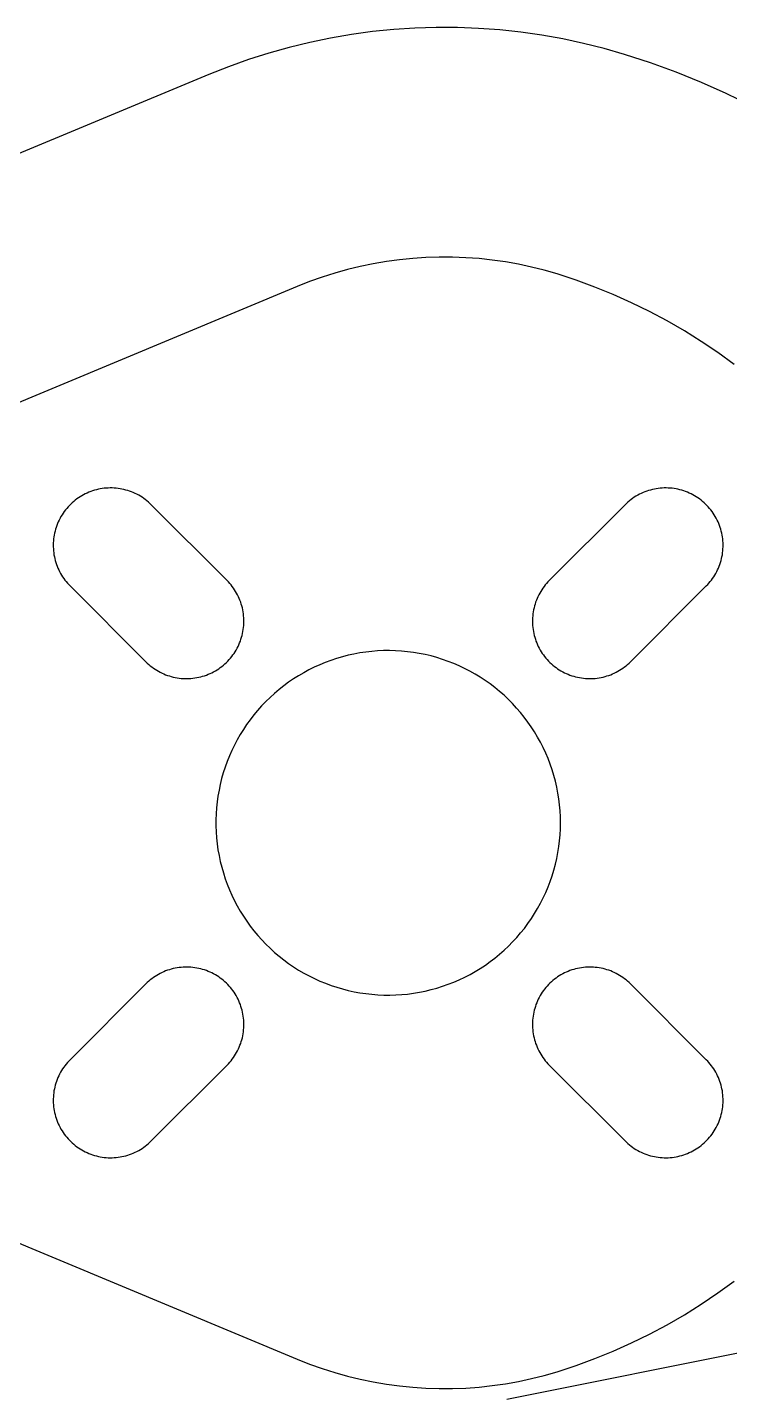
# Model space of a CAD drawing. Header units: millimetres. Extents: x 586 to 986, y -25 to 475.
# Drawn here: x 908.93 to 927.26, y 80.66 to 116.5 of the extents above; entities that cross this region are included whole.
import ezdxf

# ---------------------------------------------------------------- set-up
doc = ezdxf.new("R2010")
doc.units = ezdxf.units.MM
doc.header["$MEASUREMENT"] = 0
doc.layers.add('auxiliares', color=4, linetype='Continuous', true_color=0x00ffff)
doc.layers.add('corte', color=1, linetype='Continuous', true_color=0xff0000)

msp = doc.modelspace()

# ---------------------------------------------------------------- linework, layer by layer
at = {"layer": 'auxiliares'}
for p, q in [((919.6, 116.501), (919.046, 116.484)), ((920.155, 116.499), (919.6, 116.501)), ((920.709, 116.478), (920.155, 116.499)), ((916.845, 116.224), (916.302, 116.112)), ((917.391, 116.318), (916.845, 116.224)), ((917.941, 116.392), (917.391, 116.318)), ((918.493, 116.448), (917.941, 116.392)), ((919.046, 116.484), (918.493, 116.448)), ((921.262, 116.437), (920.709, 116.478)), ((921.813, 116.378), (921.262, 116.437)), ((922.362, 116.299), (921.813, 116.378)), ((922.908, 116.201), (922.362, 116.299)), ((923.45, 116.085), (922.908, 116.201)), ((915.229, 115.831), (914.701, 115.663)), ((915.763, 115.981), (915.229, 115.831)), ((916.302, 116.112), (915.763, 115.981)), ((923.988, 115.95), (923.45, 116.085)), ((924.52, 115.796), (923.988, 115.95)), ((925.198, 115.575), (924.52, 115.796)), ((914.179, 115.476), (913.663, 115.272)), ((914.701, 115.663), (914.179, 115.476)), ((925.867, 115.331), (925.198, 115.575)), ((913.663, 115.272), (893.886, 107.031)), ((926.528, 115.065), (925.867, 115.331)), ((927.179, 114.776), (926.528, 115.065)), ((927.821, 114.465), (927.179, 114.776)), ((948.889, 86.179), (921.449, 80.658))]:
    msp.add_line(p, q, dxfattribs=at)
at = {"layer": 'corte', "linetype": 'Continuous', "lineweight": 25}
for p, q in [((918.644, 110.434), (918.301, 110.387)), ((918.989, 110.468), (918.644, 110.434)), ((919.335, 110.491), (918.989, 110.468)), ((919.681, 110.502), (919.335, 110.491)), ((920.028, 110.501), (919.681, 110.502)), ((920.374, 110.487), (920.028, 110.501)), ((920.72, 110.462), (920.374, 110.487)), ((921.064, 110.425), (920.72, 110.462)), ((921.408, 110.375), (921.064, 110.425)), ((916.95, 110.083), (916.619, 109.978)), ((917.283, 110.176), (916.95, 110.083)), ((917.62, 110.258), (917.283, 110.176)), ((917.959, 110.329), (917.62, 110.258)), ((918.301, 110.387), (917.959, 110.329)), ((921.749, 110.314), (921.408, 110.375)), ((922.087, 110.242), (921.749, 110.314)), ((922.424, 110.157), (922.087, 110.242)), ((922.757, 110.061), (922.424, 110.157)), ((923.253, 109.899), (922.757, 110.061)), ((915.971, 109.734), (896.193, 101.493)), ((916.293, 109.861), (915.971, 109.734)), ((916.619, 109.978), (916.293, 109.861)), ((923.743, 109.72), (923.253, 109.899)), ((924.226, 109.524), (923.743, 109.72)), ((924.703, 109.311), (924.226, 109.524)), ((925.171, 109.081), (924.703, 109.311)), ((925.632, 108.836), (925.171, 109.081)), ((926.083, 108.575), (925.632, 108.836)), ((926.526, 108.298), (926.083, 108.575)), ((926.958, 108.006), (926.526, 108.298)), ((927.38, 107.699), (926.958, 108.006)), ((910.437, 104.317), (910.391, 104.294)), ((910.484, 104.339), (910.437, 104.317)), ((910.531, 104.36), (910.484, 104.339)), ((910.579, 104.379), (910.531, 104.36)), ((910.628, 104.396), (910.579, 104.379)), ((910.678, 104.411), (910.628, 104.396)), ((910.728, 104.425), (910.678, 104.411)), ((910.778, 104.437), (910.728, 104.425)), ((910.829, 104.447), (910.778, 104.437)), ((910.88, 104.455), (910.829, 104.447)), ((910.931, 104.462), (910.88, 104.455)), ((910.983, 104.467), (910.931, 104.462)), ((911.035, 104.47), (910.983, 104.467)), ((911.086, 104.471), (911.035, 104.47)), ((911.138, 104.471), (911.086, 104.471)), ((911.19, 104.469), (911.138, 104.471)), ((911.241, 104.465), (911.19, 104.469)), ((911.293, 104.459), (911.241, 104.465)), ((911.344, 104.451), (911.293, 104.459)), ((911.395, 104.442), (911.344, 104.451)), ((911.446, 104.431), (911.395, 104.442)), ((911.496, 104.418), (911.446, 104.431)), ((911.546, 104.404), (911.496, 104.418)), ((911.595, 104.387), (911.546, 104.404)), ((911.643, 104.369), (911.595, 104.387)), ((911.691, 104.35), (911.643, 104.369)), ((911.738, 104.329), (911.691, 104.35)), ((911.785, 104.306), (911.738, 104.329)), ((911.831, 104.281), (911.785, 104.306)), ((924.909, 104.306), (924.864, 104.281)), ((924.956, 104.329), (924.909, 104.306)), ((925.003, 104.35), (924.956, 104.329)), ((925.051, 104.369), (925.003, 104.35)), ((925.1, 104.387), (925.051, 104.369)), ((925.149, 104.404), (925.1, 104.387)), ((925.198, 104.418), (925.149, 104.404)), ((925.249, 104.431), (925.198, 104.418)), ((925.299, 104.442), (925.249, 104.431)), ((925.35, 104.451), (925.299, 104.442)), ((925.401, 104.459), (925.35, 104.451)), ((925.453, 104.465), (925.401, 104.459)), ((925.504, 104.469), (925.453, 104.465)), ((925.556, 104.471), (925.504, 104.469)), ((925.608, 104.471), (925.556, 104.471)), ((925.66, 104.47), (925.608, 104.471)), ((925.711, 104.467), (925.66, 104.47)), ((925.763, 104.462), (925.711, 104.467)), ((925.814, 104.455), (925.763, 104.462)), ((925.865, 104.447), (925.814, 104.455)), ((925.916, 104.437), (925.865, 104.447)), ((925.966, 104.425), (925.916, 104.437)), ((926.016, 104.411), (925.966, 104.425)), ((926.066, 104.396), (926.016, 104.411)), ((926.115, 104.379), (926.066, 104.396)), ((926.163, 104.36), (926.115, 104.379)), ((926.211, 104.339), (926.163, 104.36)), ((926.257, 104.317), (926.211, 104.339)), ((926.303, 104.294), (926.257, 104.317)), ((909.985, 103.976), (909.951, 103.937)), ((910.02, 104.014), (909.985, 103.976)), ((910.057, 104.05), (910.02, 104.014)), ((910.095, 104.086), (910.057, 104.05)), ((910.134, 104.12), (910.095, 104.086)), ((910.174, 104.152), (910.134, 104.12)), ((910.215, 104.184), (910.174, 104.152)), ((910.258, 104.213), (910.215, 104.184)), ((910.301, 104.242), (910.258, 104.213)), ((910.346, 104.268), (910.301, 104.242)), ((910.391, 104.294), (910.346, 104.268)), ((911.875, 104.255), (911.831, 104.281)), ((911.919, 104.228), (911.875, 104.255)), ((911.962, 104.199), (911.919, 104.228)), ((912.004, 104.168), (911.962, 104.199)), ((912.045, 104.136), (912.004, 104.168)), ((912.084, 104.103), (912.045, 104.136)), ((912.123, 104.068), (912.084, 104.103)), ((912.16, 104.032), (912.123, 104.068)), ((914.14, 102.052), (912.16, 104.032)), ((924.534, 104.032), (922.554, 102.052)), ((924.572, 104.068), (924.534, 104.032)), ((924.61, 104.103), (924.572, 104.068)), ((924.65, 104.136), (924.61, 104.103)), ((924.69, 104.168), (924.65, 104.136)), ((924.732, 104.199), (924.69, 104.168)), ((924.775, 104.228), (924.732, 104.199)), ((924.819, 104.255), (924.775, 104.228)), ((924.864, 104.281), (924.819, 104.255)), ((926.349, 104.268), (926.303, 104.294)), ((926.393, 104.242), (926.349, 104.268)), ((926.436, 104.213), (926.393, 104.242)), ((926.479, 104.184), (926.436, 104.213)), ((926.52, 104.152), (926.479, 104.184)), ((926.56, 104.12), (926.52, 104.152)), ((926.599, 104.086), (926.56, 104.12)), ((926.637, 104.05), (926.599, 104.086)), ((926.674, 104.014), (926.637, 104.05)), ((926.709, 103.976), (926.674, 104.014)), ((926.743, 103.937), (926.709, 103.976)), ((909.731, 103.587), (909.711, 103.54)), ((909.753, 103.634), (909.731, 103.587)), ((909.777, 103.68), (909.753, 103.634)), ((909.802, 103.725), (909.777, 103.68)), ((909.829, 103.77), (909.802, 103.725)), ((909.857, 103.813), (909.829, 103.77)), ((909.887, 103.855), (909.857, 103.813)), ((909.918, 103.897), (909.887, 103.855)), ((909.951, 103.937), (909.918, 103.897)), ((926.776, 103.897), (926.743, 103.937)), ((926.807, 103.855), (926.776, 103.897)), ((926.837, 103.813), (926.807, 103.855)), ((926.865, 103.77), (926.837, 103.813)), ((926.892, 103.725), (926.865, 103.77)), ((926.917, 103.68), (926.892, 103.725)), ((926.941, 103.634), (926.917, 103.68)), ((926.963, 103.587), (926.941, 103.634)), ((926.983, 103.54), (926.963, 103.587)), ((909.624, 103.242), (909.615, 103.191)), ((909.634, 103.293), (909.624, 103.242)), ((909.646, 103.343), (909.634, 103.293)), ((909.66, 103.393), (909.646, 103.343)), ((909.675, 103.442), (909.66, 103.393)), ((909.692, 103.491), (909.675, 103.442)), ((909.711, 103.54), (909.692, 103.491)), ((927.002, 103.491), (926.983, 103.54)), ((927.019, 103.442), (927.002, 103.491)), ((927.035, 103.393), (927.019, 103.442)), ((927.048, 103.343), (927.035, 103.393)), ((927.06, 103.293), (927.048, 103.343)), ((927.07, 103.242), (927.06, 103.293)), ((927.079, 103.191), (927.07, 103.242)), ((909.601, 103.036), (909.599, 102.984)), ((909.599, 102.984), (909.6, 102.933)), ((909.6, 102.933), (909.602, 102.881)), ((909.604, 103.088), (909.601, 103.036)), ((909.602, 102.881), (909.606, 102.829)), ((909.609, 103.139), (909.604, 103.088)), ((909.615, 103.191), (909.609, 103.139)), ((927.086, 103.139), (927.079, 103.191)), ((927.09, 103.088), (927.086, 103.139)), ((927.088, 102.829), (927.092, 102.881)), ((927.094, 103.036), (927.09, 103.088)), ((927.092, 102.881), (927.094, 102.933)), ((927.095, 102.984), (927.094, 103.036)), ((927.094, 102.933), (927.095, 102.984)), ((909.606, 102.829), (909.612, 102.778)), ((909.612, 102.778), (909.619, 102.727)), ((909.619, 102.727), (909.629, 102.676)), ((909.629, 102.676), (909.64, 102.625)), ((909.64, 102.625), (909.653, 102.575)), ((909.653, 102.575), (909.667, 102.525)), ((909.667, 102.525), (909.683, 102.476)), ((927.011, 102.476), (927.027, 102.525)), ((927.027, 102.525), (927.042, 102.575)), ((927.042, 102.575), (927.054, 102.625)), ((927.054, 102.625), (927.065, 102.676)), ((927.065, 102.676), (927.075, 102.727)), ((927.075, 102.727), (927.082, 102.778)), ((927.082, 102.778), (927.088, 102.829)), ((909.683, 102.476), (909.701, 102.428)), ((909.701, 102.428), (909.721, 102.38)), ((909.721, 102.38), (909.742, 102.332)), ((909.742, 102.332), (909.765, 102.286)), ((909.765, 102.286), (909.79, 102.24)), ((909.79, 102.24), (909.816, 102.196)), ((909.816, 102.196), (909.843, 102.152)), ((926.851, 102.152), (926.879, 102.196)), ((926.879, 102.196), (926.905, 102.24)), ((926.905, 102.24), (926.929, 102.286)), ((926.929, 102.286), (926.952, 102.332)), ((926.952, 102.332), (926.973, 102.38)), ((926.973, 102.38), (926.993, 102.428)), ((926.993, 102.428), (927.011, 102.476)), ((909.843, 102.152), (909.872, 102.109)), ((909.872, 102.109), (909.903, 102.067)), ((909.903, 102.067), (909.935, 102.026)), ((909.935, 102.026), (909.968, 101.987)), ((909.968, 101.987), (910.003, 101.948)), ((910.003, 101.948), (910.039, 101.911)), ((910.039, 101.911), (912.019, 99.931)), ((914.176, 102.015), (914.14, 102.052)), ((914.21, 101.977), (914.176, 102.015)), ((914.244, 101.937), (914.21, 101.977)), ((914.276, 101.896), (914.244, 101.937)), ((914.306, 101.854), (914.276, 101.896)), ((914.335, 101.811), (914.306, 101.854)), ((914.363, 101.768), (914.335, 101.811)), ((922.359, 101.811), (922.331, 101.768)), ((922.388, 101.854), (922.359, 101.811)), ((922.418, 101.896), (922.388, 101.854)), ((922.45, 101.937), (922.418, 101.896)), ((922.484, 101.977), (922.45, 101.937)), ((922.518, 102.015), (922.484, 101.977)), ((922.554, 102.052), (922.518, 102.015)), ((924.676, 99.931), (926.656, 101.911)), ((926.656, 101.911), (926.692, 101.948)), ((926.692, 101.948), (926.726, 101.987)), ((926.726, 101.987), (926.76, 102.026)), ((926.76, 102.026), (926.792, 102.067)), ((926.792, 102.067), (926.822, 102.109)), ((926.822, 102.109), (926.851, 102.152)), ((914.389, 101.723), (914.363, 101.768)), ((914.413, 101.677), (914.389, 101.723)), ((914.436, 101.631), (914.413, 101.677)), ((914.457, 101.584), (914.436, 101.631)), ((914.477, 101.536), (914.457, 101.584)), ((914.495, 101.487), (914.477, 101.536)), ((914.511, 101.438), (914.495, 101.487)), ((914.526, 101.388), (914.511, 101.438)), ((922.183, 101.438), (922.168, 101.388)), ((922.199, 101.487), (922.183, 101.438)), ((922.217, 101.536), (922.199, 101.487)), ((922.237, 101.584), (922.217, 101.536)), ((922.258, 101.631), (922.237, 101.584)), ((922.281, 101.677), (922.258, 101.631)), ((922.305, 101.723), (922.281, 101.677)), ((922.331, 101.768), (922.305, 101.723)), ((914.539, 101.338), (914.526, 101.388)), ((914.55, 101.287), (914.539, 101.338)), ((914.559, 101.237), (914.55, 101.287)), ((914.567, 101.185), (914.559, 101.237)), ((914.572, 101.134), (914.567, 101.185)), ((914.576, 101.082), (914.572, 101.134)), ((914.579, 101.03), (914.576, 101.082)), ((922.118, 101.082), (922.116, 101.03)), ((922.122, 101.134), (922.118, 101.082)), ((922.128, 101.185), (922.122, 101.134)), ((922.135, 101.237), (922.128, 101.185)), ((922.145, 101.287), (922.135, 101.237)), ((922.156, 101.338), (922.145, 101.287)), ((922.168, 101.388), (922.156, 101.338)), ((914.544, 100.67), (914.555, 100.721)), ((914.555, 100.721), (914.563, 100.772)), ((914.563, 100.772), (914.57, 100.824)), ((914.57, 100.824), (914.575, 100.875)), ((914.575, 100.875), (914.578, 100.927)), ((914.578, 100.927), (914.579, 100.979)), ((914.579, 100.979), (914.579, 101.03)), ((922.116, 101.03), (922.115, 100.979)), ((922.115, 100.979), (922.116, 100.927)), ((922.116, 100.927), (922.12, 100.875)), ((922.12, 100.875), (922.124, 100.824)), ((922.124, 100.824), (922.131, 100.772)), ((922.131, 100.772), (922.14, 100.721)), ((922.14, 100.721), (922.15, 100.67)), ((914.425, 100.329), (914.447, 100.376)), ((914.447, 100.376), (914.467, 100.424)), ((914.467, 100.424), (914.486, 100.472)), ((914.486, 100.472), (914.503, 100.521)), ((914.503, 100.521), (914.519, 100.57)), ((914.519, 100.57), (914.532, 100.62)), ((914.532, 100.62), (914.544, 100.67)), ((922.15, 100.67), (922.162, 100.62)), ((922.162, 100.62), (922.175, 100.57)), ((922.175, 100.57), (922.191, 100.521)), ((922.191, 100.521), (922.208, 100.472)), ((922.208, 100.472), (922.227, 100.424)), ((922.227, 100.424), (922.247, 100.376)), ((922.247, 100.376), (922.269, 100.329)), ((914.193, 99.987), (914.227, 100.026)), ((914.227, 100.026), (914.26, 100.067)), ((914.26, 100.067), (914.291, 100.108)), ((914.291, 100.108), (914.321, 100.15)), ((914.321, 100.15), (914.349, 100.194)), ((914.349, 100.194), (914.376, 100.238)), ((914.376, 100.238), (914.401, 100.283)), ((914.401, 100.283), (914.425, 100.329)), ((917, 100.017), (916.852, 99.968)), ((917.15, 100.061), (917, 100.017)), ((917.301, 100.1), (917.15, 100.061)), ((917.453, 100.134), (917.301, 100.1)), ((917.607, 100.162), (917.453, 100.134)), ((917.761, 100.185), (917.607, 100.162)), ((917.917, 100.203), (917.761, 100.185)), ((918.072, 100.215), (917.917, 100.203)), ((918.228, 100.222), (918.072, 100.215)), ((918.385, 100.224), (918.228, 100.222)), ((918.541, 100.22), (918.385, 100.224)), ((918.697, 100.21), (918.541, 100.22)), ((918.852, 100.195), (918.697, 100.21)), ((919.007, 100.175), (918.852, 100.195)), ((919.161, 100.149), (919.007, 100.175)), ((919.314, 100.119), (919.161, 100.149)), ((919.466, 100.082), (919.314, 100.119)), ((919.617, 100.041), (919.466, 100.082)), ((919.766, 99.994), (919.617, 100.041)), ((922.269, 100.329), (922.293, 100.283)), ((922.293, 100.283), (922.318, 100.238)), ((922.318, 100.238), (922.345, 100.194)), ((922.345, 100.194), (922.373, 100.15)), ((922.373, 100.15), (922.403, 100.108)), ((922.403, 100.108), (922.434, 100.067)), ((922.434, 100.067), (922.467, 100.026)), ((922.467, 100.026), (922.501, 99.987)), ((912.019, 99.931), (912.056, 99.895)), ((912.056, 99.895), (912.094, 99.86)), ((912.094, 99.86), (912.134, 99.827)), ((912.134, 99.827), (912.175, 99.795)), ((912.175, 99.795), (912.216, 99.765)), ((912.216, 99.765), (912.259, 99.736)), ((912.259, 99.736), (912.303, 99.708)), ((912.303, 99.708), (912.348, 99.682)), ((912.348, 99.682), (912.394, 99.657)), ((912.394, 99.657), (912.44, 99.635)), ((913.695, 99.624), (913.742, 99.646)), ((913.742, 99.646), (913.788, 99.67)), ((913.788, 99.67), (913.833, 99.695)), ((913.833, 99.695), (913.877, 99.722)), ((913.877, 99.722), (913.921, 99.75)), ((913.921, 99.75), (913.963, 99.78)), ((913.963, 99.78), (914.004, 99.811)), ((914.004, 99.811), (914.044, 99.843)), ((914.044, 99.843), (914.084, 99.877)), ((914.084, 99.877), (914.121, 99.913)), ((914.121, 99.913), (914.158, 99.949)), ((914.158, 99.949), (914.193, 99.987)), ((916.141, 99.646), (916.006, 99.567)), ((916.279, 99.72), (916.141, 99.646)), ((916.418, 99.789), (916.279, 99.72)), ((916.561, 99.854), (916.418, 99.789)), ((916.705, 99.913), (916.561, 99.854)), ((916.852, 99.968), (916.705, 99.913)), ((919.913, 99.942), (919.766, 99.994)), ((920.059, 99.885), (919.913, 99.942)), ((920.202, 99.824), (920.059, 99.885)), ((920.343, 99.757), (920.202, 99.824)), ((920.482, 99.685), (920.343, 99.757)), ((920.618, 99.608), (920.482, 99.685)), ((922.501, 99.987), (922.536, 99.949)), ((922.536, 99.949), (922.573, 99.913)), ((922.573, 99.913), (922.611, 99.877)), ((922.611, 99.877), (922.65, 99.843)), ((922.65, 99.843), (922.69, 99.811)), ((922.69, 99.811), (922.731, 99.78)), ((922.731, 99.78), (922.774, 99.75)), ((922.774, 99.75), (922.817, 99.722)), ((922.817, 99.722), (922.861, 99.695)), ((922.861, 99.695), (922.907, 99.67)), ((922.907, 99.67), (922.953, 99.646)), ((922.953, 99.646), (922.999, 99.624)), ((924.254, 99.635), (924.301, 99.657)), ((924.301, 99.657), (924.346, 99.682)), ((924.346, 99.682), (924.391, 99.708)), ((924.391, 99.708), (924.435, 99.736)), ((924.435, 99.736), (924.478, 99.765)), ((924.478, 99.765), (924.52, 99.795)), ((924.52, 99.795), (924.56, 99.827)), ((924.56, 99.827), (924.6, 99.86)), ((924.6, 99.86), (924.638, 99.895)), ((924.638, 99.895), (924.676, 99.931)), ((912.44, 99.635), (912.487, 99.613)), ((912.487, 99.613), (912.535, 99.594)), ((912.535, 99.594), (912.584, 99.576)), ((912.584, 99.576), (912.633, 99.56)), ((912.633, 99.56), (912.683, 99.545)), ((912.683, 99.545), (912.733, 99.532)), ((912.733, 99.532), (912.783, 99.521)), ((912.783, 99.521), (912.834, 99.512)), ((912.834, 99.512), (912.886, 99.504)), ((912.886, 99.504), (912.937, 99.498)), ((912.937, 99.498), (912.989, 99.494)), ((912.989, 99.494), (913.04, 99.492)), ((913.04, 99.492), (913.092, 99.492)), ((913.092, 99.492), (913.144, 99.493)), ((913.144, 99.493), (913.196, 99.496)), ((913.196, 99.496), (913.247, 99.501)), ((913.247, 99.501), (913.298, 99.508)), ((913.298, 99.508), (913.35, 99.516)), ((913.35, 99.516), (913.4, 99.526)), ((913.4, 99.526), (913.451, 99.538)), ((913.451, 99.538), (913.501, 99.552)), ((913.501, 99.552), (913.55, 99.567)), ((913.55, 99.567), (913.599, 99.585)), ((913.599, 99.585), (913.647, 99.603)), ((913.647, 99.603), (913.695, 99.624)), ((915.619, 99.303), (915.497, 99.206)), ((915.745, 99.395), (915.619, 99.303)), ((915.874, 99.483), (915.745, 99.395)), ((916.006, 99.567), (915.874, 99.483)), ((920.752, 99.527), (920.618, 99.608)), ((920.882, 99.442), (920.752, 99.527)), ((921.01, 99.351), (920.882, 99.442)), ((921.134, 99.257), (921.01, 99.351)), ((922.999, 99.624), (923.047, 99.603)), ((923.047, 99.603), (923.095, 99.585)), ((923.095, 99.585), (923.144, 99.567)), ((923.144, 99.567), (923.194, 99.552)), ((923.194, 99.552), (923.244, 99.538)), ((923.244, 99.538), (923.294, 99.526)), ((923.294, 99.526), (923.345, 99.516)), ((923.345, 99.516), (923.396, 99.508)), ((923.396, 99.508), (923.447, 99.501)), ((923.447, 99.501), (923.499, 99.496)), ((923.499, 99.496), (923.55, 99.493)), ((923.55, 99.493), (923.602, 99.492)), ((923.602, 99.492), (923.654, 99.492)), ((923.654, 99.492), (923.706, 99.494)), ((923.706, 99.494), (923.757, 99.498)), ((923.757, 99.498), (923.809, 99.504)), ((923.809, 99.504), (923.86, 99.512)), ((923.86, 99.512), (923.911, 99.521)), ((923.911, 99.521), (923.961, 99.532)), ((923.961, 99.532), (924.012, 99.545)), ((924.012, 99.545), (924.061, 99.56)), ((924.061, 99.56), (924.11, 99.576)), ((924.11, 99.576), (924.159, 99.594)), ((924.159, 99.594), (924.207, 99.613)), ((924.207, 99.613), (924.254, 99.635)), ((915.262, 99), (915.15, 98.891)), ((915.378, 99.105), (915.262, 99)), ((915.497, 99.206), (915.378, 99.105)), ((921.255, 99.158), (921.134, 99.257)), ((921.373, 99.055), (921.255, 99.158)), ((921.486, 98.948), (921.373, 99.055)), ((921.596, 98.837), (921.486, 98.948)), ((914.938, 98.661), (914.838, 98.541)), ((915.042, 98.778), (914.938, 98.661)), ((915.15, 98.891), (915.042, 98.778)), ((921.702, 98.722), (921.596, 98.837)), ((921.804, 98.604), (921.702, 98.722)), ((921.902, 98.482), (921.804, 98.604)), ((914.651, 98.291), (914.565, 98.161)), ((914.743, 98.418), (914.651, 98.291)), ((914.838, 98.541), (914.743, 98.418)), ((921.996, 98.357), (921.902, 98.482)), ((922.085, 98.229), (921.996, 98.357)), ((922.17, 98.098), (922.085, 98.229)), ((914.405, 97.893), (914.332, 97.755)), ((914.482, 98.029), (914.405, 97.893)), ((914.565, 98.161), (914.482, 98.029)), ((922.25, 97.964), (922.17, 98.098)), ((922.325, 97.827), (922.25, 97.964)), ((914.264, 97.614), (914.2, 97.471)), ((914.332, 97.755), (914.264, 97.614)), ((922.396, 97.688), (922.325, 97.827)), ((922.462, 97.546), (922.396, 97.688)), ((922.522, 97.402), (922.462, 97.546)), ((914.089, 97.18), (914.041, 97.031)), ((914.142, 97.326), (914.089, 97.18)), ((914.2, 97.471), (914.142, 97.326)), ((922.578, 97.256), (922.522, 97.402)), ((922.629, 97.108), (922.578, 97.256)), ((913.998, 96.881), (913.961, 96.729)), ((914.041, 97.031), (913.998, 96.881)), ((922.674, 96.959), (922.629, 97.108)), ((922.715, 96.808), (922.674, 96.959)), ((922.75, 96.656), (922.715, 96.808)), ((913.902, 96.422), (913.88, 96.268)), ((913.929, 96.576), (913.902, 96.422)), ((913.961, 96.729), (913.929, 96.576)), ((922.779, 96.502), (922.75, 96.656)), ((922.804, 96.348), (922.779, 96.502)), ((913.864, 96.112), (913.853, 95.956)), ((913.88, 96.268), (913.864, 96.112)), ((922.823, 96.193), (922.804, 96.348)), ((922.836, 96.037), (922.823, 96.193)), ((913.853, 95.956), (913.848, 95.8)), ((913.848, 95.8), (913.848, 95.644)), ((922.844, 95.881), (922.836, 96.037)), ((922.847, 95.725), (922.844, 95.881)), ((922.844, 95.569), (922.847, 95.725)), ((913.848, 95.644), (913.853, 95.488)), ((913.853, 95.488), (913.864, 95.332)), ((922.823, 95.257), (922.836, 95.413)), ((922.836, 95.413), (922.844, 95.569)), ((913.864, 95.332), (913.88, 95.177)), ((913.88, 95.177), (913.902, 95.022)), ((913.902, 95.022), (913.929, 94.868)), ((922.78, 94.948), (922.804, 95.102)), ((922.804, 95.102), (922.823, 95.257)), ((913.929, 94.868), (913.962, 94.715)), ((913.962, 94.715), (913.999, 94.564)), ((922.675, 94.491), (922.715, 94.642)), ((922.715, 94.642), (922.75, 94.795)), ((922.75, 94.795), (922.78, 94.948)), ((913.999, 94.564), (914.042, 94.414)), ((914.042, 94.414), (914.09, 94.265)), ((922.579, 94.194), (922.63, 94.342)), ((922.63, 94.342), (922.675, 94.491)), ((914.09, 94.265), (914.143, 94.118)), ((914.143, 94.118), (914.202, 93.973)), ((914.202, 93.973), (914.265, 93.83)), ((922.463, 93.904), (922.524, 94.048)), ((922.524, 94.048), (922.579, 94.194)), ((914.265, 93.83), (914.333, 93.69)), ((914.333, 93.69), (914.406, 93.552)), ((914.406, 93.552), (914.484, 93.416)), ((922.251, 93.486), (922.327, 93.623)), ((922.327, 93.623), (922.397, 93.762)), ((922.397, 93.762), (922.463, 93.904)), ((914.484, 93.416), (914.566, 93.284)), ((914.566, 93.284), (914.653, 93.154)), ((921.998, 93.093), (922.087, 93.221)), ((922.087, 93.221), (922.171, 93.352)), ((922.171, 93.352), (922.251, 93.486)), ((914.653, 93.154), (914.745, 93.027)), ((914.745, 93.027), (914.84, 92.904)), ((914.84, 92.904), (914.94, 92.784)), ((921.704, 92.727), (921.806, 92.846)), ((921.806, 92.846), (921.904, 92.967)), ((921.904, 92.967), (921.998, 93.093)), ((914.94, 92.784), (915.044, 92.667)), ((915.044, 92.667), (915.152, 92.554)), ((915.152, 92.554), (915.264, 92.446)), ((921.375, 92.395), (921.488, 92.502)), ((921.488, 92.502), (921.598, 92.613)), ((921.598, 92.613), (921.704, 92.727)), ((915.264, 92.446), (915.38, 92.34)), ((915.38, 92.34), (915.499, 92.24)), ((915.499, 92.24), (915.622, 92.143)), ((915.622, 92.143), (915.748, 92.05)), ((921.012, 92.098), (921.137, 92.192)), ((921.137, 92.192), (921.257, 92.291)), ((921.257, 92.291), (921.375, 92.395)), ((912.348, 91.765), (912.303, 91.739)), ((912.394, 91.79), (912.348, 91.765)), ((912.44, 91.813), (912.394, 91.79)), ((912.487, 91.834), (912.44, 91.813)), ((912.535, 91.854), (912.487, 91.834)), ((912.584, 91.872), (912.535, 91.854)), ((912.633, 91.888), (912.584, 91.872)), ((912.683, 91.902), (912.633, 91.888)), ((912.733, 91.915), (912.683, 91.902)), ((912.783, 91.926), (912.733, 91.915)), ((912.834, 91.936), (912.783, 91.926)), ((912.886, 91.943), (912.834, 91.936)), ((912.937, 91.949), (912.886, 91.943)), ((912.989, 91.953), (912.937, 91.949)), ((913.04, 91.955), (912.989, 91.953)), ((913.092, 91.956), (913.04, 91.955)), ((913.144, 91.954), (913.092, 91.956)), ((913.196, 91.951), (913.144, 91.954)), ((913.247, 91.946), (913.196, 91.951)), ((913.298, 91.94), (913.247, 91.946)), ((913.35, 91.931), (913.298, 91.94)), ((913.4, 91.921), (913.35, 91.931)), ((913.451, 91.909), (913.4, 91.921)), ((913.501, 91.895), (913.451, 91.909)), ((913.55, 91.88), (913.501, 91.895)), ((913.599, 91.863), (913.55, 91.88)), ((913.647, 91.844), (913.599, 91.863)), ((913.695, 91.824), (913.647, 91.844)), ((913.742, 91.802), (913.695, 91.824)), ((913.788, 91.778), (913.742, 91.802)), ((913.833, 91.753), (913.788, 91.778)), ((915.748, 92.05), (915.877, 91.962)), ((915.877, 91.962), (916.009, 91.879)), ((916.009, 91.879), (916.144, 91.8)), ((916.144, 91.8), (916.281, 91.726)), ((920.346, 91.692), (920.485, 91.764)), ((920.485, 91.764), (920.621, 91.84)), ((920.621, 91.84), (920.754, 91.922)), ((920.754, 91.922), (920.885, 92.007)), ((920.885, 92.007), (921.012, 92.098)), ((922.907, 91.778), (922.861, 91.753)), ((922.953, 91.802), (922.907, 91.778)), ((922.999, 91.824), (922.953, 91.802)), ((923.047, 91.844), (922.999, 91.824)), ((923.095, 91.863), (923.047, 91.844)), ((923.144, 91.88), (923.095, 91.863)), ((923.194, 91.895), (923.144, 91.88)), ((923.244, 91.909), (923.194, 91.895)), ((923.294, 91.921), (923.244, 91.909)), ((923.345, 91.931), (923.294, 91.921)), ((923.396, 91.94), (923.345, 91.931)), ((923.447, 91.946), (923.396, 91.94)), ((923.499, 91.951), (923.447, 91.946)), ((923.55, 91.954), (923.499, 91.951)), ((923.602, 91.956), (923.55, 91.954)), ((923.654, 91.955), (923.602, 91.956)), ((923.706, 91.953), (923.654, 91.955)), ((923.757, 91.949), (923.706, 91.953)), ((923.809, 91.943), (923.757, 91.949)), ((923.86, 91.936), (923.809, 91.943)), ((923.911, 91.926), (923.86, 91.936)), ((923.961, 91.915), (923.911, 91.926)), ((924.012, 91.902), (923.961, 91.915)), ((924.061, 91.888), (924.012, 91.902)), ((924.11, 91.872), (924.061, 91.888)), ((924.159, 91.854), (924.11, 91.872)), ((924.207, 91.834), (924.159, 91.854)), ((924.254, 91.813), (924.207, 91.834)), ((924.301, 91.79), (924.254, 91.813)), ((924.346, 91.765), (924.301, 91.79)), ((924.391, 91.739), (924.346, 91.765)), ((912.019, 91.516), (910.039, 89.536)), ((912.056, 91.552), (912.019, 91.516)), ((912.094, 91.587), (912.056, 91.552)), ((912.134, 91.62), (912.094, 91.587)), ((912.175, 91.652), (912.134, 91.62)), ((912.216, 91.683), (912.175, 91.652)), ((912.259, 91.712), (912.216, 91.683)), ((912.303, 91.739), (912.259, 91.712)), ((913.877, 91.726), (913.833, 91.753)), ((913.921, 91.698), (913.877, 91.726)), ((913.963, 91.668), (913.921, 91.698)), ((914.004, 91.637), (913.963, 91.668)), ((914.044, 91.604), (914.004, 91.637)), ((914.084, 91.57), (914.044, 91.604)), ((914.121, 91.535), (914.084, 91.57)), ((914.158, 91.498), (914.121, 91.535)), ((914.193, 91.46), (914.158, 91.498)), ((914.227, 91.421), (914.193, 91.46)), ((914.26, 91.381), (914.227, 91.421)), ((916.281, 91.726), (916.421, 91.657)), ((916.421, 91.657), (916.563, 91.592)), ((916.563, 91.592), (916.708, 91.533)), ((916.708, 91.533), (916.854, 91.478)), ((916.854, 91.478), (917.003, 91.429)), ((917.003, 91.429), (917.152, 91.385)), ((919.469, 91.366), (919.62, 91.407)), ((919.62, 91.407), (919.769, 91.454)), ((919.769, 91.454), (919.916, 91.506)), ((919.916, 91.506), (920.062, 91.563)), ((920.062, 91.563), (920.205, 91.625)), ((920.205, 91.625), (920.346, 91.692)), ((922.467, 91.421), (922.434, 91.381)), ((922.501, 91.46), (922.467, 91.421)), ((922.536, 91.498), (922.501, 91.46)), ((922.573, 91.535), (922.536, 91.498)), ((922.611, 91.57), (922.573, 91.535)), ((922.65, 91.604), (922.611, 91.57)), ((922.69, 91.637), (922.65, 91.604)), ((922.731, 91.668), (922.69, 91.637)), ((922.774, 91.698), (922.731, 91.668)), ((922.817, 91.726), (922.774, 91.698)), ((922.861, 91.753), (922.817, 91.726)), ((924.435, 91.712), (924.391, 91.739)), ((924.478, 91.683), (924.435, 91.712)), ((924.52, 91.652), (924.478, 91.683)), ((924.56, 91.62), (924.52, 91.652)), ((924.6, 91.587), (924.56, 91.62)), ((924.638, 91.552), (924.6, 91.587)), ((924.676, 91.516), (924.638, 91.552)), ((926.656, 89.536), (924.676, 91.516)), ((914.291, 91.34), (914.26, 91.381)), ((914.321, 91.297), (914.291, 91.34)), ((914.349, 91.254), (914.321, 91.297)), ((914.376, 91.209), (914.349, 91.254)), ((914.401, 91.164), (914.376, 91.209)), ((914.425, 91.118), (914.401, 91.164)), ((914.447, 91.071), (914.425, 91.118)), ((914.467, 91.024), (914.447, 91.071)), ((917.152, 91.385), (917.304, 91.346)), ((917.304, 91.346), (917.456, 91.313)), ((917.456, 91.313), (917.61, 91.284)), ((917.61, 91.284), (917.764, 91.262)), ((917.764, 91.262), (917.92, 91.244)), ((917.92, 91.244), (918.075, 91.232)), ((918.075, 91.232), (918.231, 91.225)), ((918.231, 91.225), (918.388, 91.224)), ((918.388, 91.224), (918.544, 91.228)), ((918.544, 91.228), (918.7, 91.238)), ((918.7, 91.238), (918.855, 91.252)), ((918.855, 91.252), (919.01, 91.273)), ((919.01, 91.273), (919.164, 91.298)), ((919.164, 91.298), (919.317, 91.329)), ((919.317, 91.329), (919.469, 91.366)), ((922.247, 91.071), (922.227, 91.024)), ((922.269, 91.118), (922.247, 91.071)), ((922.293, 91.164), (922.269, 91.118)), ((922.318, 91.209), (922.293, 91.164)), ((922.345, 91.254), (922.318, 91.209)), ((922.373, 91.297), (922.345, 91.254)), ((922.403, 91.34), (922.373, 91.297)), ((922.434, 91.381), (922.403, 91.34)), ((914.486, 90.976), (914.467, 91.024)), ((914.503, 90.927), (914.486, 90.976)), ((914.519, 90.877), (914.503, 90.927)), ((914.532, 90.827), (914.519, 90.877)), ((914.544, 90.777), (914.532, 90.827)), ((914.555, 90.726), (914.544, 90.777)), ((914.563, 90.675), (914.555, 90.726)), ((922.14, 90.726), (922.131, 90.675)), ((922.15, 90.777), (922.14, 90.726)), ((922.162, 90.827), (922.15, 90.777)), ((922.175, 90.877), (922.162, 90.827)), ((922.191, 90.927), (922.175, 90.877)), ((922.208, 90.976), (922.191, 90.927)), ((922.227, 91.024), (922.208, 90.976)), ((914.57, 90.624), (914.563, 90.675)), ((914.575, 90.572), (914.57, 90.624)), ((914.572, 90.314), (914.576, 90.365)), ((914.578, 90.52), (914.575, 90.572)), ((914.576, 90.365), (914.579, 90.417)), ((914.579, 90.469), (914.578, 90.52)), ((914.579, 90.417), (914.579, 90.469)), ((922.116, 90.52), (922.115, 90.469)), ((922.115, 90.469), (922.116, 90.417)), ((922.12, 90.572), (922.116, 90.52)), ((922.116, 90.417), (922.118, 90.365)), ((922.118, 90.365), (922.122, 90.314)), ((922.124, 90.624), (922.12, 90.572)), ((922.131, 90.675), (922.124, 90.624)), ((914.495, 89.96), (914.511, 90.009)), ((914.511, 90.009), (914.526, 90.059)), ((914.526, 90.059), (914.539, 90.109)), ((914.539, 90.109), (914.55, 90.16)), ((914.55, 90.16), (914.559, 90.211)), ((914.559, 90.211), (914.567, 90.262)), ((914.567, 90.262), (914.572, 90.314)), ((922.122, 90.314), (922.128, 90.262)), ((922.128, 90.262), (922.135, 90.211)), ((922.135, 90.211), (922.145, 90.16)), ((922.145, 90.16), (922.156, 90.109)), ((922.156, 90.109), (922.168, 90.059)), ((922.168, 90.059), (922.183, 90.009)), ((922.183, 90.009), (922.199, 89.96)), ((896.193, 89.954), (915.971, 81.714)), ((914.306, 89.593), (914.335, 89.636)), ((914.335, 89.636), (914.363, 89.68)), ((914.363, 89.68), (914.389, 89.724)), ((914.389, 89.724), (914.413, 89.77)), ((914.413, 89.77), (914.436, 89.817)), ((914.436, 89.817), (914.457, 89.864)), ((914.457, 89.864), (914.477, 89.912)), ((914.477, 89.912), (914.495, 89.96)), ((922.199, 89.96), (922.217, 89.912)), ((922.217, 89.912), (922.237, 89.864)), ((922.237, 89.864), (922.258, 89.817)), ((922.258, 89.817), (922.281, 89.77)), ((922.281, 89.77), (922.305, 89.724)), ((922.305, 89.724), (922.331, 89.68)), ((922.331, 89.68), (922.359, 89.636)), ((922.359, 89.636), (922.388, 89.593)), ((909.816, 89.252), (909.79, 89.207)), ((909.843, 89.296), (909.816, 89.252)), ((909.872, 89.339), (909.843, 89.296)), ((909.903, 89.38), (909.872, 89.339)), ((909.935, 89.421), (909.903, 89.38)), ((909.968, 89.461), (909.935, 89.421)), ((910.003, 89.499), (909.968, 89.461)), ((910.039, 89.536), (910.003, 89.499)), ((912.16, 87.415), (914.14, 89.395)), ((914.14, 89.395), (914.176, 89.432)), ((914.176, 89.432), (914.21, 89.471)), ((914.21, 89.471), (914.244, 89.51)), ((914.244, 89.51), (914.276, 89.551)), ((914.276, 89.551), (914.306, 89.593)), ((922.388, 89.593), (922.418, 89.551)), ((922.418, 89.551), (922.45, 89.51)), ((922.45, 89.51), (922.484, 89.471)), ((922.484, 89.471), (922.518, 89.432)), ((922.518, 89.432), (922.554, 89.395)), ((922.554, 89.395), (924.534, 87.415)), ((926.692, 89.499), (926.656, 89.536)), ((926.726, 89.461), (926.692, 89.499)), ((926.76, 89.421), (926.726, 89.461)), ((926.792, 89.38), (926.76, 89.421)), ((926.822, 89.339), (926.792, 89.38)), ((926.851, 89.296), (926.822, 89.339)), ((926.879, 89.252), (926.851, 89.296)), ((926.905, 89.207), (926.879, 89.252)), ((909.667, 88.922), (909.653, 88.872)), ((909.683, 88.971), (909.667, 88.922)), ((909.701, 89.02), (909.683, 88.971)), ((909.721, 89.068), (909.701, 89.02)), ((909.742, 89.115), (909.721, 89.068)), ((909.765, 89.161), (909.742, 89.115)), ((909.79, 89.207), (909.765, 89.161)), ((926.929, 89.161), (926.905, 89.207)), ((926.952, 89.115), (926.929, 89.161)), ((926.973, 89.068), (926.952, 89.115)), ((926.993, 89.02), (926.973, 89.068)), ((927.011, 88.971), (926.993, 89.02)), ((927.027, 88.922), (927.011, 88.971)), ((927.042, 88.872), (927.027, 88.922)), ((909.602, 88.566), (909.6, 88.515)), ((909.606, 88.618), (909.602, 88.566)), ((909.612, 88.669), (909.606, 88.618)), ((909.619, 88.721), (909.612, 88.669)), ((909.629, 88.772), (909.619, 88.721)), ((909.64, 88.822), (909.629, 88.772)), ((909.653, 88.872), (909.64, 88.822)), ((927.054, 88.822), (927.042, 88.872)), ((927.065, 88.772), (927.054, 88.822)), ((927.075, 88.721), (927.065, 88.772)), ((927.082, 88.669), (927.075, 88.721)), ((927.088, 88.618), (927.082, 88.669)), ((927.092, 88.566), (927.088, 88.618)), ((927.094, 88.515), (927.092, 88.566)), ((909.6, 88.515), (909.599, 88.463)), ((909.599, 88.463), (909.601, 88.411)), ((909.601, 88.411), (909.604, 88.359)), ((909.604, 88.359), (909.609, 88.308)), ((909.609, 88.308), (909.615, 88.257)), ((909.615, 88.257), (909.624, 88.205)), ((909.624, 88.205), (909.634, 88.155)), ((927.06, 88.155), (927.07, 88.205)), ((927.07, 88.205), (927.079, 88.257)), ((927.079, 88.257), (927.086, 88.308)), ((927.086, 88.308), (927.09, 88.359)), ((927.09, 88.359), (927.094, 88.411)), ((927.095, 88.463), (927.094, 88.515)), ((927.094, 88.411), (927.095, 88.463)), ((909.634, 88.155), (909.646, 88.104)), ((909.646, 88.104), (909.66, 88.054)), ((909.66, 88.054), (909.675, 88.005)), ((909.675, 88.005), (909.692, 87.956)), ((909.692, 87.956), (909.711, 87.908)), ((909.711, 87.908), (909.731, 87.86)), ((909.731, 87.86), (909.753, 87.813)), ((926.941, 87.813), (926.963, 87.86)), ((926.963, 87.86), (926.983, 87.908)), ((926.983, 87.908), (927.002, 87.956)), ((927.002, 87.956), (927.019, 88.005)), ((927.019, 88.005), (927.035, 88.054)), ((927.035, 88.054), (927.048, 88.104)), ((927.048, 88.104), (927.06, 88.155)), ((909.753, 87.813), (909.777, 87.767)), ((909.777, 87.767), (909.802, 87.722)), ((909.802, 87.722), (909.829, 87.678)), ((909.829, 87.678), (909.857, 87.634)), ((909.857, 87.634), (909.887, 87.592)), ((909.887, 87.592), (909.918, 87.551)), ((909.918, 87.551), (909.951, 87.511)), ((909.951, 87.511), (909.985, 87.471)), ((909.985, 87.471), (910.02, 87.434)), ((926.674, 87.434), (926.709, 87.471)), ((926.709, 87.471), (926.743, 87.511)), ((926.743, 87.511), (926.776, 87.551)), ((926.776, 87.551), (926.807, 87.592)), ((926.807, 87.592), (926.837, 87.634)), ((926.837, 87.634), (926.865, 87.678)), ((926.865, 87.678), (926.892, 87.722)), ((926.892, 87.722), (926.917, 87.767)), ((926.917, 87.767), (926.941, 87.813)), ((910.02, 87.434), (910.057, 87.397)), ((910.057, 87.397), (910.095, 87.362)), ((910.095, 87.362), (910.134, 87.328)), ((910.134, 87.328), (910.174, 87.295)), ((910.174, 87.295), (910.215, 87.264)), ((910.215, 87.264), (910.258, 87.234)), ((910.258, 87.234), (910.301, 87.206)), ((910.301, 87.206), (910.346, 87.179)), ((910.346, 87.179), (910.391, 87.154)), ((910.391, 87.154), (910.437, 87.13)), ((910.437, 87.13), (910.484, 87.108)), ((910.484, 87.108), (910.531, 87.088)), ((911.691, 87.098), (911.738, 87.119)), ((911.738, 87.119), (911.785, 87.142)), ((911.785, 87.142), (911.831, 87.166)), ((911.831, 87.166), (911.875, 87.192)), ((911.875, 87.192), (911.919, 87.22)), ((911.919, 87.22), (911.962, 87.249)), ((911.962, 87.249), (912.004, 87.279)), ((912.004, 87.279), (912.045, 87.311)), ((912.045, 87.311), (912.084, 87.345)), ((912.084, 87.345), (912.123, 87.379)), ((912.123, 87.379), (912.16, 87.415)), ((924.534, 87.415), (924.572, 87.379)), ((924.572, 87.379), (924.61, 87.345)), ((924.61, 87.345), (924.65, 87.311)), ((924.65, 87.311), (924.69, 87.279)), ((924.69, 87.279), (924.732, 87.249)), ((924.732, 87.249), (924.775, 87.22)), ((924.775, 87.22), (924.819, 87.192)), ((924.819, 87.192), (924.864, 87.166)), ((924.864, 87.166), (924.909, 87.142)), ((924.909, 87.142), (924.956, 87.119)), ((924.956, 87.119), (925.003, 87.098)), ((926.163, 87.088), (926.211, 87.108)), ((926.211, 87.108), (926.257, 87.13)), ((926.257, 87.13), (926.303, 87.154)), ((926.303, 87.154), (926.349, 87.179)), ((926.349, 87.179), (926.393, 87.206)), ((926.393, 87.206), (926.436, 87.234)), ((926.436, 87.234), (926.479, 87.264)), ((926.479, 87.264), (926.52, 87.295)), ((926.52, 87.295), (926.56, 87.328)), ((926.56, 87.328), (926.599, 87.362)), ((926.599, 87.362), (926.637, 87.397)), ((926.637, 87.397), (926.674, 87.434)), ((910.531, 87.088), (910.579, 87.069)), ((910.579, 87.069), (910.628, 87.052)), ((910.628, 87.052), (910.678, 87.036)), ((910.678, 87.036), (910.728, 87.023)), ((910.728, 87.023), (910.778, 87.011)), ((910.778, 87.011), (910.829, 87)), ((910.829, 87), (910.88, 86.992)), ((910.88, 86.992), (910.931, 86.985)), ((910.931, 86.985), (910.983, 86.98)), ((910.983, 86.98), (911.035, 86.977)), ((911.035, 86.977), (911.086, 86.976)), ((911.086, 86.976), (911.138, 86.976)), ((911.138, 86.976), (911.19, 86.979)), ((911.19, 86.979), (911.241, 86.983)), ((911.241, 86.983), (911.293, 86.988)), ((911.293, 86.988), (911.344, 86.996)), ((911.344, 86.996), (911.395, 87.005)), ((911.395, 87.005), (911.446, 87.016)), ((911.446, 87.016), (911.496, 87.029)), ((911.496, 87.029), (911.546, 87.044)), ((911.546, 87.044), (911.595, 87.06)), ((911.595, 87.06), (911.643, 87.078)), ((911.643, 87.078), (911.691, 87.098)), ((925.003, 87.098), (925.051, 87.078)), ((925.051, 87.078), (925.1, 87.06)), ((925.1, 87.06), (925.149, 87.044)), ((925.149, 87.044), (925.198, 87.029)), ((925.198, 87.029), (925.249, 87.016)), ((925.249, 87.016), (925.299, 87.005)), ((925.299, 87.005), (925.35, 86.996)), ((925.35, 86.996), (925.401, 86.988)), ((925.401, 86.988), (925.453, 86.983)), ((925.453, 86.983), (925.504, 86.979)), ((925.504, 86.979), (925.556, 86.976)), ((925.556, 86.976), (925.608, 86.976)), ((925.608, 86.976), (925.66, 86.977)), ((925.66, 86.977), (925.711, 86.98)), ((925.711, 86.98), (925.763, 86.985)), ((925.763, 86.985), (925.814, 86.992)), ((925.814, 86.992), (925.865, 87)), ((925.865, 87), (925.916, 87.011)), ((925.916, 87.011), (925.966, 87.023)), ((925.966, 87.023), (926.016, 87.036)), ((926.016, 87.036), (926.066, 87.052)), ((926.066, 87.052), (926.115, 87.069)), ((926.115, 87.069), (926.163, 87.088)), ((926.958, 83.442), (927.38, 83.748)), ((926.526, 83.149), (926.958, 83.442)), ((925.632, 82.611), (926.083, 82.873)), ((926.083, 82.873), (926.526, 83.149)), ((925.171, 82.366), (925.632, 82.611)), ((924.226, 81.924), (924.703, 82.137)), ((924.703, 82.137), (925.171, 82.366)), ((923.253, 81.548), (923.743, 81.728)), ((923.743, 81.728), (924.226, 81.924)), ((915.971, 81.714), (916.293, 81.586)), ((916.293, 81.586), (916.619, 81.47)), ((916.619, 81.47), (916.95, 81.364)), ((916.95, 81.364), (917.283, 81.271)), ((922.424, 81.29), (922.757, 81.386)), ((922.757, 81.386), (923.253, 81.548)), ((917.283, 81.271), (917.62, 81.189)), ((917.62, 81.189), (917.959, 81.119)), ((917.959, 81.119), (918.301, 81.06)), ((918.301, 81.06), (918.644, 81.014)), ((918.644, 81.014), (918.989, 80.979)), ((920.72, 80.985), (921.064, 81.023)), ((921.064, 81.023), (921.408, 81.072)), ((921.408, 81.072), (921.749, 81.133)), ((921.749, 81.133), (922.087, 81.206)), ((922.087, 81.206), (922.424, 81.29)), ((918.989, 80.979), (919.335, 80.956)), ((919.335, 80.956), (919.681, 80.946)), ((919.681, 80.946), (920.028, 80.947)), ((920.028, 80.947), (920.374, 80.96)), ((920.374, 80.96), (920.72, 80.985))]:
    msp.add_line(p, q, dxfattribs=at)

doc.saveas('drawing.dxf')
